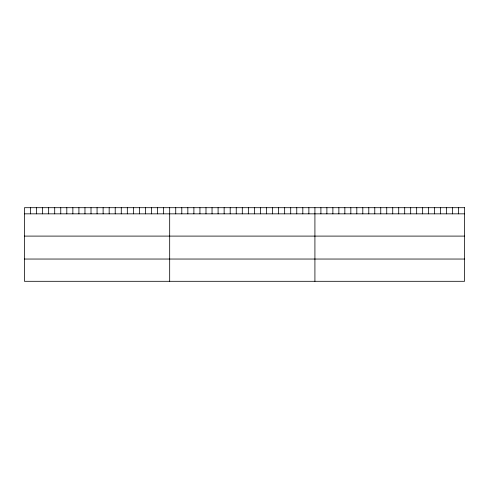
<?xml version="1.0" encoding="UTF-8"?>
<svg xmlns="http://www.w3.org/2000/svg" width="489" height="489" viewBox="0 0 489 489"><rect width="100%" height="100%" fill="white"/><g stroke="black" fill="none" stroke-linecap="round" stroke-linejoin="round"><path stroke-width="0.73" d="M24.45 213.84L464.55 213.84M24.45 236.101L464.55 236.101M24.45 259.042L464.55 259.042M458.566 207.697L458.566 213.84M452.582 207.697L452.582 213.84M446.591 207.697L446.591 213.84M440.607 207.697L440.607 213.84M434.623 207.697L434.623 213.84M428.639 207.697L428.639 213.84M422.655 207.697L422.655 213.84M416.665 207.697L416.665 213.84M410.681 207.697L410.681 213.84M404.696 207.697L404.696 213.84M398.712 207.697L398.712 213.84M392.728 207.697L392.728 213.84M386.738 207.697L386.738 213.84M380.754 207.697L380.754 213.84M374.77 207.697L374.77 213.84M368.785 207.697L368.785 213.84M362.801 207.697L362.801 213.84M356.811 207.697L356.811 213.84M350.827 207.697L350.827 213.84M344.843 207.697L344.843 213.84M338.859 207.697L338.859 213.84M332.875 207.697L332.875 213.84M326.884 207.697L326.884 213.84M320.9 207.697L320.9 213.84M314.916 207.697L314.916 281.303M308.865 207.697L308.865 213.84M302.813 207.697L302.813 213.84M296.762 207.697L296.762 213.84M290.71 207.697L290.71 213.84M284.659 207.697L284.659 213.84M278.608 207.697L278.608 213.84M272.556 207.697L272.556 213.84M266.505 207.697L266.505 213.84M260.454 207.697L260.454 213.84M254.402 207.697L254.402 213.84M248.351 207.697L248.351 213.84M242.299 207.697L242.299 213.84M236.248 207.697L236.248 213.84M230.197 207.697L230.197 213.84M224.145 207.697L224.145 213.84M218.094 207.697L218.094 213.84M212.043 207.697L212.043 213.84M205.991 207.697L205.991 213.84M199.94 207.697L199.94 213.84M193.888 207.697L193.888 213.84M187.837 207.697L187.837 213.84M181.786 207.697L181.786 213.84M175.734 207.697L175.734 213.84M169.683 207.697L169.683 281.303M163.632 207.697L163.632 213.84M157.58 207.697L157.58 213.84M151.529 207.697L151.529 213.84M145.477 207.697L145.477 213.84M139.426 207.697L139.426 213.84M133.375 207.697L133.375 213.84M127.323 207.697L127.323 213.84M121.272 207.697L121.272 213.84M115.221 207.697L115.221 213.84M109.169 207.697L109.169 213.84M103.118 207.697L103.118 213.84M97.067 207.697L97.067 213.84M91.015 207.697L91.015 213.84M84.964 207.697L84.964 213.84M78.912 207.697L78.912 213.84M72.861 207.697L72.861 213.84M66.81 207.697L66.81 213.84M60.758 207.697L60.758 213.84M54.707 207.697L54.707 213.84M48.655 207.697L48.655 213.84M42.604 207.697L42.604 213.84M36.553 207.697L36.553 213.84M30.501 207.697L30.501 213.84M464.55 207.697L24.45 207.697L24.45 281.303L464.55 281.303L464.55 207.697"/></g></svg>
